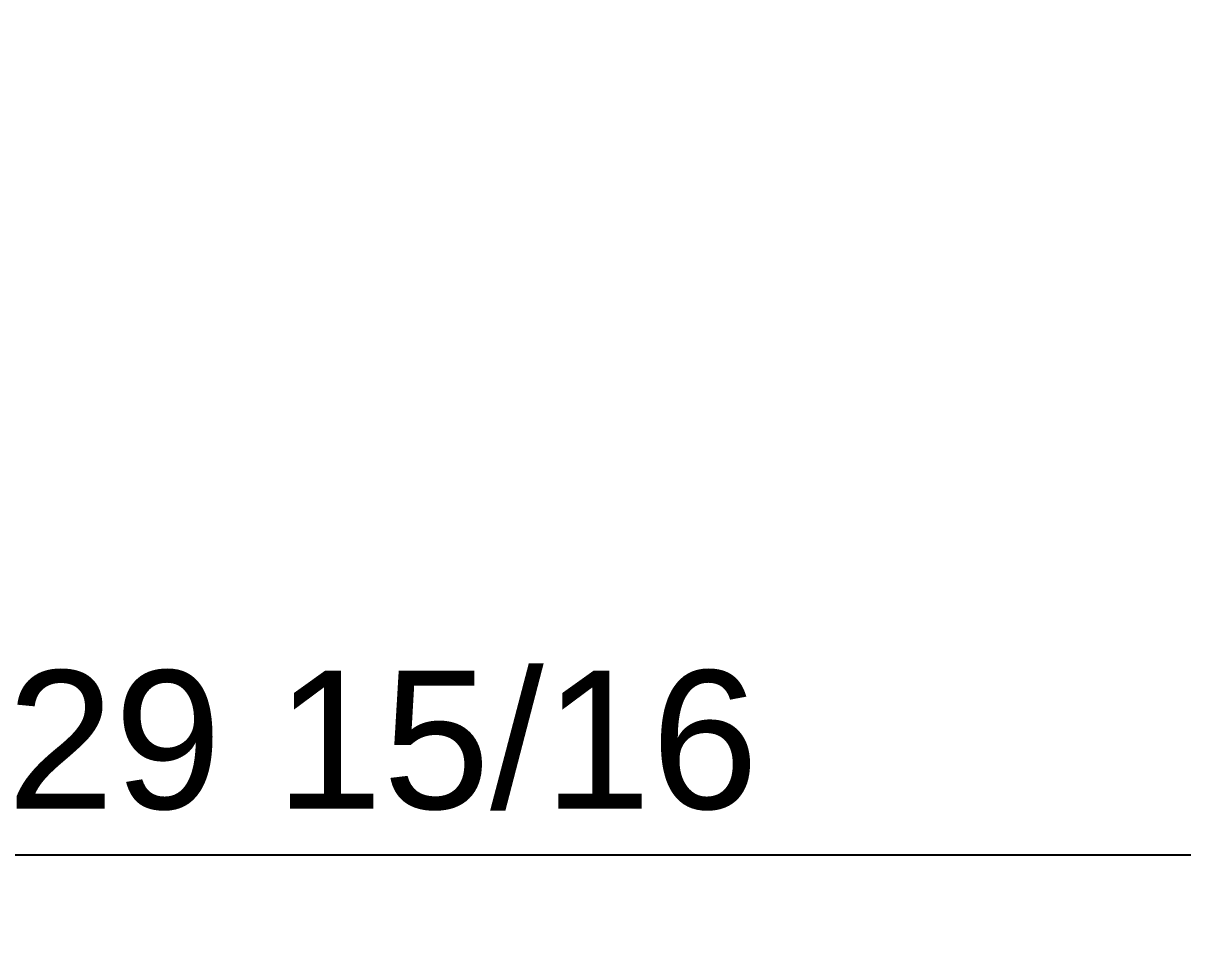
# Model space of a CAD drawing. Header units: inches. Extents: x -12 to 193, y -19 to 105.
# Drawn here: x 12.38 to 26.01, y -16.23 to -5.38 of the extents above; entities that cross this region are included whole.
import ezdxf

# ---------------------------------------------------------------- set-up
doc = ezdxf.new("R2010")
doc.units = ezdxf.units.IN
doc.layers.add('ZANO_W', color=1, linetype='Continuous', lineweight=0)
doc.styles.get("Standard").update_dxf_attribs({"font": 'arial.ttf'})
doc.dimstyles.new('amerykanie', dxfattribs={"dimtxt": 50, "dimasz": 50, "dimexe": 0.5, "dimexo": 0.5, "dimgap": 1, "dimtad": 1, "dimdec": 0, "dimzin": 0, "dimlunit": 5, "dimtxsty": 'Standard', "dimcen": 0.09, "dimclrd": 1, "dimclre": 1, "dimclrt": 1, "dimazin": 0, "dimtfac": 1, "dimtdec": 0, "dimtmove": 0, "dimatfit": 3, "dimfxl": 1, "dimtzin": 0, "dimarcsym": 1})

# ---------------------------------------------------------------- blocks, each defined once
blk = doc.blocks.new('*D364')
at = {"layer": 'ZANO_W', "color": 1, "lineweight": -2}
for p, q in [((1.647, -5.879), (1.647, -15.651)), ((31.568, -5.879), (31.568, -15.651)), ((2.647, -15.151), (30.568, -15.151))]:
    blk.add_line(p, q, dxfattribs=at)
at = {"layer": 'ZANO_W', "color": 1}
for points in [[(2.647, -14.984), (2.647, -15.317), (1.647, -15.151)], [(30.568, -15.317), (30.568, -14.984), (31.568, -15.151)]]:
    blk.add_solid(points, dxfattribs=at)
at = {"layer": 'ZANO_W', "color": 1, "insert": (16.607, -13.811), "char_height": 1.625, "attachment_point": 5}
blk.add_mtext('29 15/16', dxfattribs=at)

msp = doc.modelspace()

# ---------------------------------------------------------------- dimensions: what is measured, and where the dimension line sits
at = {"layer": 'ZANO_W'}
dim = msp.add_linear_dim(base=(31.56778, -15.15075), p1=(1.64651, -5.37868), p2=(31.56778, -5.37867), dimstyle='amerykanie', override={"dimtxt": 1.625, "dimasz": 1, "dimgap": 0.5, "dimdec": 4, "dimaunit": 1, "dimadec": 1, "dimtdec": 4, "dimtmove": 1, "dimfrac": 2}, dxfattribs=at)
dim.commit()
dim.dimension.update_dxf_attribs({"geometry": '*D364', "text_midpoint": (16.60715, -13.81053)})

doc.saveas('drawing.dxf')
